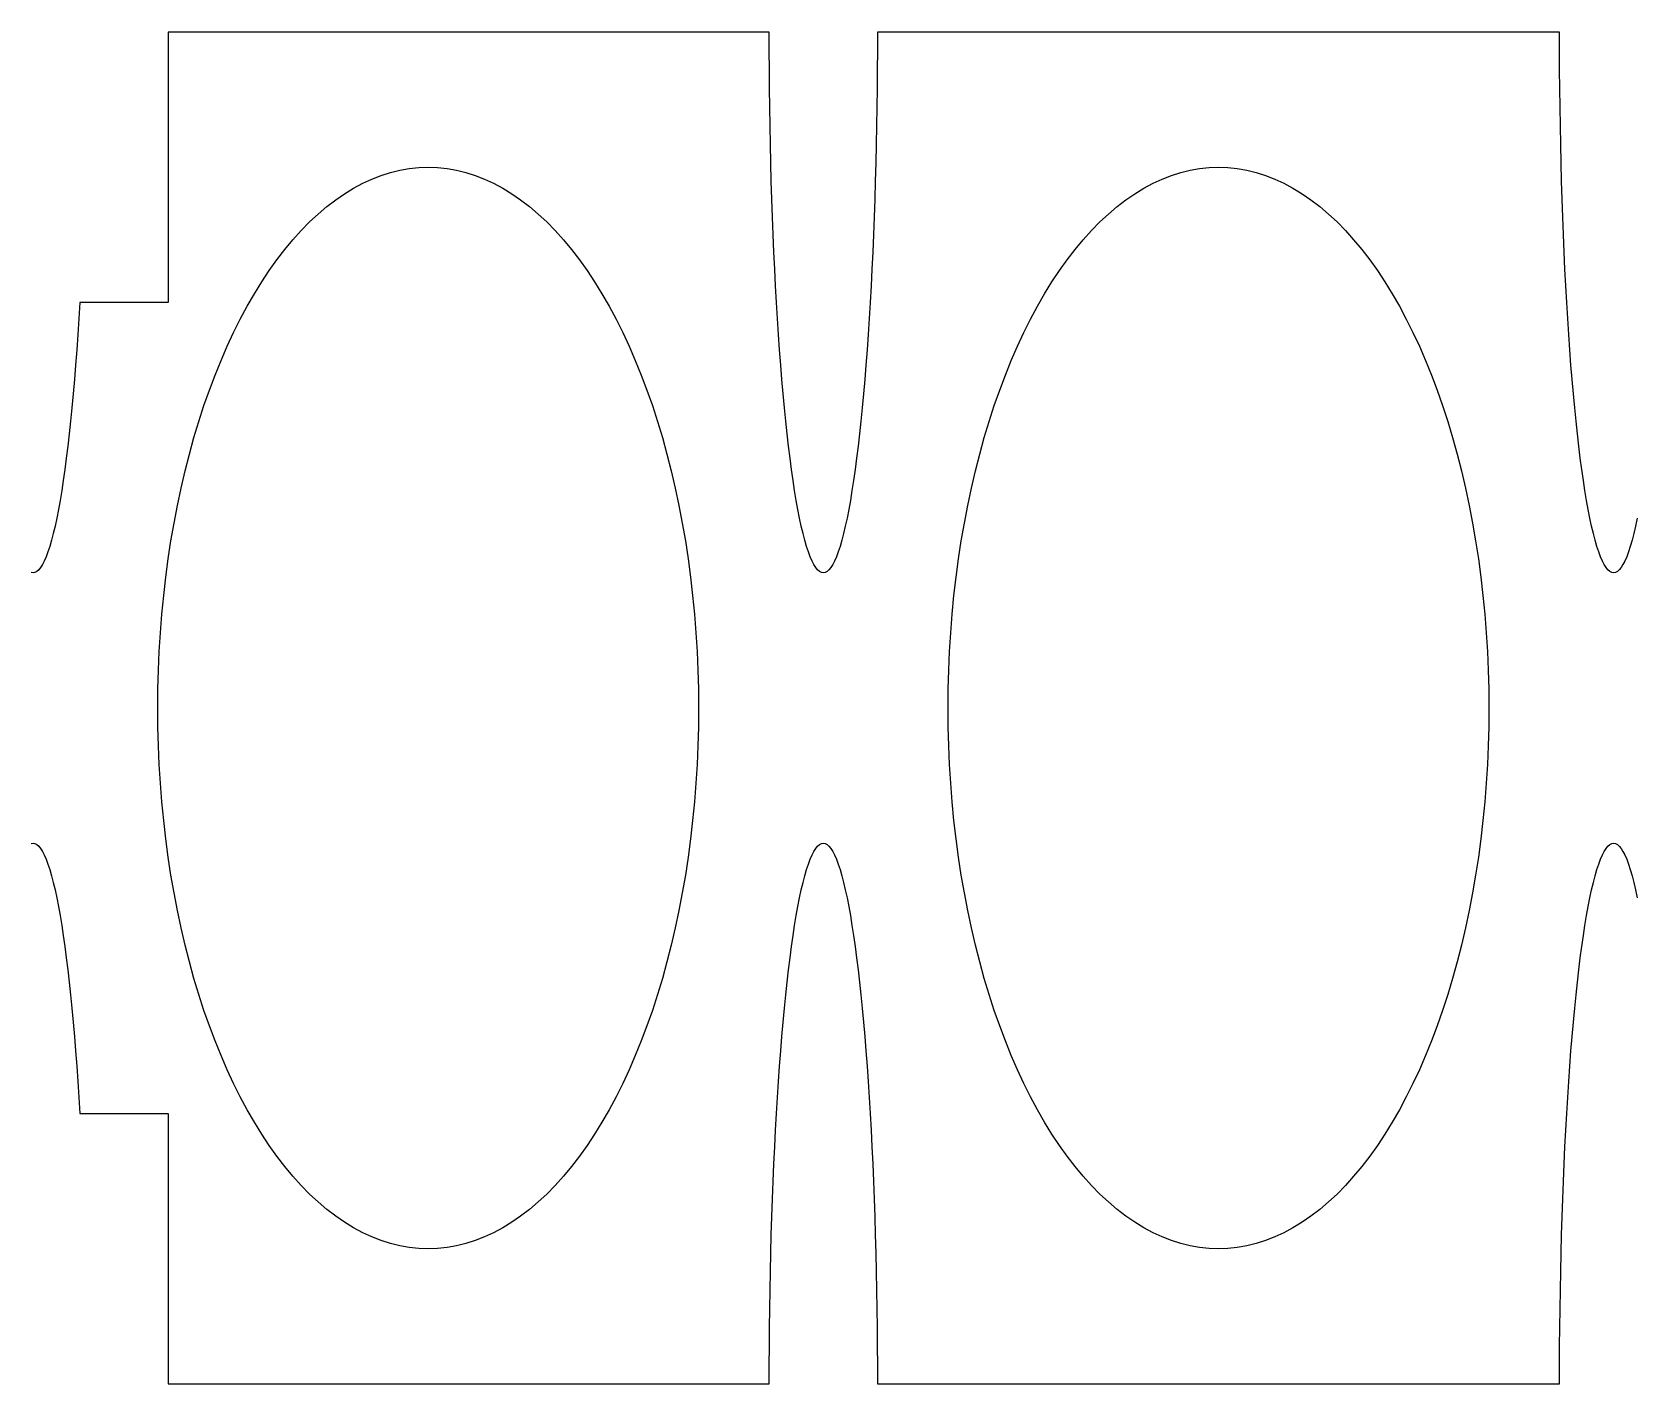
# Model space of a CAD drawing. Header units: metres. Extents: x -317 to 317, y -178 to -110.
# Drawn here: x -0.02 to 38.53, y -142.5 to -110 of the extents above; entities that cross this region are included whole.
import ezdxf

# ---------------------------------------------------------------- set-up
doc = ezdxf.new("R2010")
doc.units = ezdxf.units.M

msp = doc.modelspace()

# ---------------------------------------------------------------- linework, layer by layer
for p, q in [((17.697, -110), (3.25, -110)), ((3.25, -110), (3.25, -116.5)), ((17.6978, -110.454), (17.697, -110)), ((20.297, -110), (20.2962, -110.454)), ((36.6941, -110), (20.297, -110)), ((36.6949, -110.454), (36.6941, -110)), ((17.7002, -110.907), (17.6978, -110.454)), ((20.2962, -110.454), (20.2939, -110.907)), ((36.6972, -110.907), (36.6949, -110.454)), ((17.7042, -111.359), (17.7002, -110.907)), ((20.2939, -110.907), (20.2899, -111.359)), ((36.7012, -111.359), (36.6972, -110.907)), ((17.7097, -111.809), (17.7042, -111.359)), ((20.2899, -111.359), (20.2844, -111.809)), ((36.7067, -111.809), (36.7012, -111.359)), ((17.7168, -112.257), (17.7097, -111.809)), ((20.2844, -111.809), (20.2773, -112.257)), ((36.7138, -112.257), (36.7067, -111.809)), ((17.7254, -112.703), (17.7168, -112.257)), ((20.2773, -112.257), (20.2686, -112.703)), ((36.7225, -112.703), (36.7138, -112.257)), ((17.7356, -113.145), (17.7254, -112.703)), ((20.2686, -112.703), (20.2584, -113.145)), ((36.7327, -113.145), (36.7225, -112.703)), ((8.5939, -113.377), (8.8191, -113.321)), ((8.8191, -113.321), (9.0451, -113.282)), ((9.0451, -113.282), (9.2717, -113.258)), ((9.2717, -113.258), (9.4985, -113.25)), ((9.4985, -113.25), (9.7254, -113.258)), ((9.7254, -113.258), (9.9519, -113.282)), ((9.9519, -113.282), (10.178, -113.321)), ((10.178, -113.321), (10.4031, -113.377)), ((17.7474, -113.583), (17.7356, -113.145)), ((20.2584, -113.145), (20.2467, -113.583)), ((27.5909, -113.377), (27.8161, -113.321)), ((27.8161, -113.321), (28.0421, -113.282)), ((28.0421, -113.282), (28.2687, -113.258)), ((28.2687, -113.258), (28.4955, -113.25)), ((28.4955, -113.25), (28.7224, -113.258)), ((28.7224, -113.258), (28.949, -113.282)), ((28.949, -113.282), (29.175, -113.321)), ((29.175, -113.321), (29.4002, -113.377)), ((36.7444, -113.583), (36.7327, -113.145)), ((7.7069, -113.754), (7.926, -113.636)), ((7.926, -113.636), (8.1471, -113.534)), ((8.1471, -113.534), (8.3698, -113.447)), ((8.3698, -113.447), (8.5939, -113.377)), ((10.4031, -113.377), (10.6272, -113.447)), ((10.6272, -113.447), (10.8499, -113.534)), ((10.8499, -113.534), (11.071, -113.636)), ((11.071, -113.636), (11.2902, -113.754)), ((17.7607, -114.017), (17.7474, -113.583)), ((20.2467, -113.583), (20.2334, -114.017)), ((26.7039, -113.754), (26.9231, -113.636)), ((26.9231, -113.636), (27.1441, -113.534)), ((27.1441, -113.534), (27.3668, -113.447)), ((27.3668, -113.447), (27.5909, -113.377)), ((29.4002, -113.377), (29.6243, -113.447)), ((29.6243, -113.447), (29.847, -113.534)), ((29.847, -113.534), (30.068, -113.636)), ((30.068, -113.636), (30.2872, -113.754)), ((36.7577, -114.017), (36.7444, -113.583)), ((7.0636, -114.197), (7.2754, -114.034)), ((7.2754, -114.034), (7.4899, -113.886)), ((7.4899, -113.886), (7.7069, -113.754)), ((11.2902, -113.754), (11.5071, -113.886)), ((11.5071, -113.886), (11.7216, -114.034)), ((11.7216, -114.034), (11.9335, -114.197)), ((17.7754, -114.446), (17.7607, -114.017)), ((20.2334, -114.017), (20.2186, -114.446)), ((26.0606, -114.197), (26.2724, -114.034)), ((26.2724, -114.034), (26.4869, -113.886)), ((26.4869, -113.886), (26.7039, -113.754)), ((30.2872, -113.754), (30.5042, -113.886)), ((30.5042, -113.886), (30.7187, -114.034)), ((30.7187, -114.034), (30.9305, -114.197)), ((36.7725, -114.446), (36.7577, -114.017)), ((6.6491, -114.566), (6.8547, -114.374)), ((6.8547, -114.374), (7.0636, -114.197)), ((11.9335, -114.197), (12.1423, -114.374)), ((12.1423, -114.374), (12.3479, -114.566)), ((17.7917, -114.87), (17.7754, -114.446)), ((20.2186, -114.446), (20.2024, -114.87)), ((25.6461, -114.566), (25.8518, -114.374)), ((25.8518, -114.374), (26.0606, -114.197)), ((30.9305, -114.197), (31.1393, -114.374)), ((31.1393, -114.374), (31.345, -114.566)), ((36.7887, -114.87), (36.7725, -114.446)), ((6.2485, -114.992), (6.447, -114.772)), ((6.447, -114.772), (6.6491, -114.566)), ((12.3479, -114.566), (12.5501, -114.772)), ((12.5501, -114.772), (12.7485, -114.992)), ((17.8094, -115.288), (17.7917, -114.87)), ((20.2024, -114.87), (20.1846, -115.288)), ((25.2455, -114.992), (25.444, -114.772)), ((25.444, -114.772), (25.6461, -114.566)), ((31.345, -114.566), (31.5471, -114.772)), ((31.5471, -114.772), (31.7455, -114.992)), ((36.8065, -115.288), (36.7887, -114.87)), ((5.8638, -115.473), (6.054, -115.225)), ((6.054, -115.225), (6.2485, -114.992)), ((12.7485, -114.992), (12.943, -115.225)), ((12.943, -115.225), (13.1333, -115.473)), ((24.8608, -115.473), (25.0511, -115.225)), ((25.0511, -115.225), (25.2455, -114.992)), ((31.7455, -114.992), (31.94, -115.225)), ((31.94, -115.225), (32.1303, -115.473)), ((5.6779, -115.733), (5.8638, -115.473)), ((13.1333, -115.473), (13.3191, -115.733)), ((17.8286, -115.699), (17.8094, -115.288)), ((20.1846, -115.288), (20.1655, -115.699)), ((24.6749, -115.733), (24.8608, -115.473)), ((32.1303, -115.473), (32.3162, -115.733)), ((36.8256, -115.699), (36.8065, -115.288)), ((5.3204, -116.291), (5.4967, -116.006)), ((5.4967, -116.006), (5.6779, -115.733)), ((13.3191, -115.733), (13.5003, -116.006)), ((13.5003, -116.006), (13.6766, -116.291)), ((17.8492, -116.103), (17.8286, -115.699)), ((20.1655, -115.699), (20.1449, -116.103)), ((24.3174, -116.291), (24.4937, -116.006)), ((24.4937, -116.006), (24.6749, -115.733)), ((32.3162, -115.733), (32.4973, -116.006)), ((32.4973, -116.006), (32.6737, -116.291)), ((36.8462, -116.103), (36.8256, -115.699)), ((5.1492, -116.589), (5.3204, -116.291)), ((13.6766, -116.291), (13.8479, -116.589)), ((17.8712, -116.5), (17.8492, -116.103)), ((20.1449, -116.103), (20.1229, -116.5)), ((24.1462, -116.589), (24.3174, -116.291)), ((32.6737, -116.291), (32.8449, -116.589)), ((36.8682, -116.5), (36.8462, -116.103)), ((1.1258, -116.5), (1.1025, -116.889)), ((3.25, -116.5), (1.1258, -116.5)), ((1.1258, -116.5), (1.1258, -116.5)), ((4.9832, -116.899), (5.1492, -116.589)), ((13.8479, -116.589), (14.0138, -116.899)), ((17.8946, -116.889), (17.8712, -116.5)), ((20.1229, -116.5), (20.0995, -116.889)), ((23.9803, -116.899), (24.1462, -116.589)), ((32.8449, -116.589), (33.0108, -116.899)), ((36.8916, -116.889), (36.8682, -116.5)), ((1.1025, -116.889), (1.0777, -117.27)), ((4.8228, -117.219), (4.9832, -116.899)), ((14.0138, -116.899), (14.1742, -117.219)), ((17.9193, -117.27), (17.8946, -116.889)), ((20.0995, -116.889), (20.0748, -117.27)), ((23.8198, -117.219), (23.9803, -116.899)), ((33.0108, -116.899), (33.1713, -117.219)), ((36.9163, -117.27), (36.8916, -116.889)), ((1.0777, -117.27), (1.0517, -117.641)), ((4.5192, -117.894), (4.6681, -117.551)), ((4.6681, -117.551), (4.8228, -117.219)), ((14.1742, -117.219), (14.329, -117.551)), ((14.329, -117.551), (14.4778, -117.894)), ((17.9453, -117.641), (17.9193, -117.27)), ((20.0748, -117.27), (20.0488, -117.641)), ((23.5163, -117.894), (23.6651, -117.551)), ((23.6651, -117.551), (23.8198, -117.219)), ((33.1713, -117.219), (33.326, -117.551)), ((33.326, -117.551), (33.4748, -117.894)), ((36.9423, -117.641), (36.9163, -117.27)), ((1.0517, -117.641), (1.0244, -118.004)), ((4.3765, -118.246), (4.5192, -117.894)), ((14.4778, -117.894), (14.6206, -118.246)), ((17.9726, -118.004), (17.9453, -117.641)), ((20.0488, -117.641), (20.0214, -118.004)), ((23.3735, -118.246), (23.5163, -117.894)), ((33.4748, -117.894), (33.6176, -118.246)), ((36.9697, -118.004), (36.9423, -117.641)), ((0.9959, -118.356), (0.9661, -118.699)), ((1.0244, -118.004), (0.9959, -118.356)), ((4.2399, -118.609), (4.3765, -118.246)), ((14.6206, -118.246), (14.7571, -118.609)), ((18.0012, -118.356), (17.9726, -118.004)), ((18.0309, -118.699), (18.0012, -118.356)), ((19.9929, -118.356), (19.9631, -118.699)), ((20.0214, -118.004), (19.9929, -118.356)), ((23.2369, -118.609), (23.3735, -118.246)), ((33.6176, -118.246), (33.7542, -118.609)), ((36.9982, -118.356), (36.9697, -118.004)), ((37.028, -118.699), (36.9982, -118.356)), ((0.9661, -118.699), (0.9351, -119.031)), ((4.1098, -118.98), (4.2399, -118.609)), ((14.7571, -118.609), (14.8873, -118.98)), ((18.0619, -119.031), (18.0309, -118.699)), ((19.9631, -118.699), (19.9322, -119.031)), ((23.1068, -118.98), (23.2369, -118.609)), ((33.7542, -118.609), (33.8843, -118.98)), ((37.0589, -119.031), (37.028, -118.699)), ((0.9351, -119.031), (0.9031, -119.351)), ((3.9862, -119.361), (4.1098, -118.98)), ((14.8873, -118.98), (15.0108, -119.361)), ((18.094, -119.351), (18.0619, -119.031)), ((19.9322, -119.031), (19.9001, -119.351)), ((22.9832, -119.361), (23.1068, -118.98)), ((33.8843, -118.98), (34.0079, -119.361)), ((37.091, -119.351), (37.0589, -119.031)), ((0.9031, -119.351), (0.8699, -119.661)), ((3.8693, -119.75), (3.9862, -119.361)), ((15.0108, -119.361), (15.1277, -119.75)), ((18.1272, -119.661), (18.094, -119.351)), ((19.9001, -119.351), (19.8669, -119.661)), ((22.8664, -119.75), (22.9832, -119.361)), ((34.0079, -119.361), (34.1247, -119.75)), ((37.1242, -119.661), (37.091, -119.351)), ((0.8699, -119.661), (0.8356, -119.959)), ((3.7594, -120.147), (3.8693, -119.75)), ((15.1277, -119.75), (15.2377, -120.147)), ((18.1614, -119.959), (18.1272, -119.661)), ((19.8669, -119.661), (19.8327, -119.959)), ((22.7564, -120.147), (22.8664, -119.75)), ((34.1247, -119.75), (34.2347, -120.147)), ((37.1584, -119.959), (37.1242, -119.661)), ((0.8004, -120.244), (0.7641, -120.517)), ((0.8356, -119.959), (0.8004, -120.244)), ((3.6564, -120.551), (3.7594, -120.147)), ((15.2377, -120.147), (15.3407, -120.551)), ((18.1967, -120.244), (18.1614, -119.959)), ((18.2329, -120.517), (18.1967, -120.244)), ((19.7974, -120.244), (19.7612, -120.517)), ((19.8327, -119.959), (19.7974, -120.244)), ((22.6534, -120.551), (22.7564, -120.147)), ((34.2347, -120.147), (34.3377, -120.551)), ((37.1937, -120.244), (37.1584, -119.959)), ((37.2299, -120.517), (37.1937, -120.244)), ((0.7641, -120.517), (0.727, -120.777)), ((3.5605, -120.962), (3.6564, -120.551)), ((15.3407, -120.551), (15.4366, -120.962)), ((18.2701, -120.777), (18.2329, -120.517)), ((19.7612, -120.517), (19.724, -120.777)), ((22.5575, -120.962), (22.6534, -120.551)), ((34.3377, -120.551), (34.4336, -120.962)), ((37.2671, -120.777), (37.2299, -120.517)), ((0.6889, -121.025), (0.65, -121.258)), ((0.727, -120.777), (0.6889, -121.025)), ((3.4718, -121.38), (3.5605, -120.962)), ((15.4366, -120.962), (15.5252, -121.38)), ((18.3081, -121.025), (18.2701, -120.777)), ((18.347, -121.258), (18.3081, -121.025)), ((19.6859, -121.025), (19.647, -121.258)), ((19.724, -120.777), (19.6859, -121.025)), ((22.4689, -121.38), (22.5575, -120.962)), ((34.4336, -120.962), (34.5222, -121.38)), ((37.3052, -121.025), (37.2671, -120.777)), ((37.3441, -121.258), (37.3052, -121.025)), ((0.65, -121.258), (0.6103, -121.478)), ((3.3905, -121.804), (3.4718, -121.38)), ((15.5252, -121.38), (15.6065, -121.804)), ((18.3867, -121.478), (18.347, -121.258)), ((19.647, -121.258), (19.6073, -121.478)), ((22.3875, -121.804), (22.4689, -121.38)), ((34.5222, -121.38), (34.6035, -121.804)), ((37.3838, -121.478), (37.3441, -121.258)), ((0.5699, -121.684), (0.5288, -121.876)), ((0.6103, -121.478), (0.5699, -121.684)), ((3.3167, -122.233), (3.3905, -121.804)), ((15.6065, -121.804), (15.6804, -122.233)), ((18.4271, -121.684), (18.3867, -121.478)), ((18.4683, -121.876), (18.4271, -121.684)), ((19.5669, -121.684), (19.5258, -121.876)), ((19.6073, -121.478), (19.5669, -121.684)), ((22.3137, -122.233), (22.3875, -121.804)), ((34.6035, -121.804), (34.6774, -122.233)), ((37.4242, -121.684), (37.3838, -121.478)), ((37.4653, -121.876), (37.4242, -121.684)), ((38.5639, -121.684), (38.5228, -121.876)), ((0.487, -122.053), (0.4446, -122.216)), ((0.5288, -121.876), (0.487, -122.053)), ((18.51, -122.053), (18.4683, -121.876)), ((18.5524, -122.216), (18.51, -122.053)), ((19.484, -122.053), (19.4417, -122.216)), ((19.5258, -121.876), (19.484, -122.053)), ((37.5071, -122.053), (37.4653, -121.876)), ((37.5494, -122.216), (37.5071, -122.053)), ((38.4811, -122.053), (38.4387, -122.216)), ((38.5228, -121.876), (38.4811, -122.053)), ((0.3583, -122.496), (0.3145, -122.614)), ((0.4017, -122.364), (0.3583, -122.496)), ((0.4446, -122.216), (0.4017, -122.364)), ((3.2503, -122.667), (3.3167, -122.233)), ((15.6804, -122.233), (15.7467, -122.667)), ((18.5953, -122.364), (18.5524, -122.216)), ((18.6387, -122.496), (18.5953, -122.364)), ((18.6825, -122.614), (18.6387, -122.496)), ((19.3554, -122.496), (19.3115, -122.614)), ((19.3988, -122.364), (19.3554, -122.496)), ((19.4417, -122.216), (19.3988, -122.364)), ((22.2473, -122.667), (22.3137, -122.233)), ((34.6774, -122.233), (34.7437, -122.667)), ((37.5923, -122.364), (37.5494, -122.216)), ((37.6357, -122.496), (37.5923, -122.364)), ((37.6796, -122.614), (37.6357, -122.496)), ((38.3524, -122.496), (38.3086, -122.614)), ((38.3958, -122.364), (38.3524, -122.496)), ((38.4387, -122.216), (38.3958, -122.364)), ((0.0907, -122.968), (0.0454, -122.992)), ((0.1359, -122.929), (0.0907, -122.968)), ((0.1809, -122.873), (0.1359, -122.929)), ((0.2257, -122.803), (0.1809, -122.873)), ((0.2703, -122.716), (0.2257, -122.803)), ((0.3145, -122.614), (0.2703, -122.716)), ((3.1916, -123.105), (3.2503, -122.667)), ((15.7467, -122.667), (15.8054, -123.105)), ((18.7267, -122.716), (18.6825, -122.614)), ((18.7713, -122.803), (18.7267, -122.716)), ((18.8161, -122.873), (18.7713, -122.803)), ((18.8611, -122.929), (18.8161, -122.873)), ((18.9063, -122.968), (18.8611, -122.929)), ((18.9517, -122.992), (18.9063, -122.968)), ((19.0877, -122.968), (19.0424, -122.992)), ((19.1329, -122.929), (19.0877, -122.968)), ((19.178, -122.873), (19.1329, -122.929)), ((19.2228, -122.803), (19.178, -122.873)), ((19.2673, -122.716), (19.2228, -122.803)), ((19.3115, -122.614), (19.2673, -122.716)), ((22.1886, -123.105), (22.2473, -122.667)), ((34.7437, -122.667), (34.8025, -123.105)), ((37.7238, -122.716), (37.6796, -122.614)), ((37.7683, -122.803), (37.7238, -122.716)), ((37.8131, -122.873), (37.7683, -122.803)), ((37.8582, -122.929), (37.8131, -122.873)), ((37.9034, -122.968), (37.8582, -122.929)), ((37.9487, -122.992), (37.9034, -122.968)), ((38.0847, -122.968), (38.0394, -122.992)), ((38.13, -122.929), (38.0847, -122.968)), ((38.175, -122.873), (38.13, -122.929)), ((38.2198, -122.803), (38.175, -122.873)), ((38.2643, -122.716), (38.2198, -122.803)), ((38.3086, -122.614), (38.2643, -122.716)), ((0, -123), (-0.0454, -122.992)), ((0.0454, -122.992), (0, -123)), ((3.1406, -123.547), (3.1916, -123.105)), ((15.8054, -123.105), (15.8565, -123.547)), ((18.997, -123), (18.9517, -122.992)), ((19.0424, -122.992), (18.997, -123)), ((22.1376, -123.547), (22.1886, -123.105)), ((34.8025, -123.105), (34.8535, -123.547)), ((37.9941, -123), (37.9487, -122.992)), ((38.0394, -122.992), (37.9941, -123)), ((3.0973, -123.993), (3.1406, -123.547)), ((15.8565, -123.547), (15.8998, -123.993)), ((22.0943, -123.993), (22.1376, -123.547)), ((34.8535, -123.547), (34.8968, -123.993)), ((3.0618, -124.441), (3.0973, -123.993)), ((15.8998, -123.993), (15.9353, -124.441)), ((22.0588, -124.441), (22.0943, -123.993)), ((34.8968, -123.993), (34.9323, -124.441)), ((3.0341, -124.891), (3.0618, -124.441)), ((15.9353, -124.441), (15.9629, -124.891)), ((22.0312, -124.891), (22.0588, -124.441)), ((34.9323, -124.441), (34.9599, -124.891)), ((3.0143, -125.343), (3.0341, -124.891)), ((15.9629, -124.891), (15.9827, -125.343)), ((22.0114, -125.343), (22.0312, -124.891)), ((34.9599, -124.891), (34.9797, -125.343)), ((3.0025, -125.796), (3.0143, -125.343)), ((15.9827, -125.343), (15.9946, -125.796)), ((21.9995, -125.796), (22.0114, -125.343)), ((34.9797, -125.343), (34.9916, -125.796)), ((2.9985, -126.25), (3.0025, -125.796)), ((15.9946, -125.796), (15.9985, -126.25)), ((21.9955, -126.25), (21.9995, -125.796)), ((34.9916, -125.796), (34.9955, -126.25)), ((3.0025, -126.704), (2.9985, -126.25)), ((15.9985, -126.25), (15.9946, -126.704)), ((21.9995, -126.704), (21.9955, -126.25)), ((34.9955, -126.25), (34.9916, -126.704)), ((3.0143, -127.157), (3.0025, -126.704)), ((15.9946, -126.704), (15.9827, -127.157)), ((22.0114, -127.157), (21.9995, -126.704)), ((34.9916, -126.704), (34.9797, -127.157)), ((3.0341, -127.609), (3.0143, -127.157)), ((15.9827, -127.157), (15.9629, -127.609)), ((22.0312, -127.609), (22.0114, -127.157)), ((34.9797, -127.157), (34.9599, -127.609)), ((3.0618, -128.059), (3.0341, -127.609)), ((15.9629, -127.609), (15.9353, -128.059)), ((22.0588, -128.059), (22.0312, -127.609)), ((34.9599, -127.609), (34.9323, -128.059)), ((3.0973, -128.507), (3.0618, -128.059)), ((15.9353, -128.059), (15.8998, -128.507)), ((22.0943, -128.507), (22.0588, -128.059)), ((34.9323, -128.059), (34.8968, -128.507)), ((3.1406, -128.953), (3.0973, -128.507)), ((15.8998, -128.507), (15.8565, -128.953)), ((22.1376, -128.953), (22.0943, -128.507)), ((34.8968, -128.507), (34.8535, -128.953)), ((3.1916, -129.395), (3.1406, -128.953)), ((15.8565, -128.953), (15.8054, -129.395)), ((22.1886, -129.395), (22.1376, -128.953)), ((34.8535, -128.953), (34.8025, -129.395)), ((-0.0454, -129.508), (0, -129.5)), ((0, -129.5), (0.0454, -129.508)), ((0.0454, -129.508), (0.0907, -129.532)), ((0.0907, -129.532), (0.1359, -129.571)), ((3.2503, -129.833), (3.1916, -129.395)), ((15.8054, -129.395), (15.7467, -129.833)), ((18.8611, -129.571), (18.9063, -129.532)), ((18.9063, -129.532), (18.9517, -129.508)), ((18.9517, -129.508), (18.997, -129.5)), ((18.997, -129.5), (19.0424, -129.508)), ((19.0424, -129.508), (19.0877, -129.532)), ((19.0877, -129.532), (19.1329, -129.571)), ((22.2473, -129.833), (22.1886, -129.395)), ((34.8025, -129.395), (34.7437, -129.833)), ((37.8582, -129.571), (37.9034, -129.532)), ((37.9034, -129.532), (37.9487, -129.508)), ((37.9487, -129.508), (37.9941, -129.5)), ((37.9941, -129.5), (38.0394, -129.508)), ((38.0394, -129.508), (38.0847, -129.532)), ((38.0847, -129.532), (38.13, -129.571)), ((0.1359, -129.571), (0.1809, -129.627)), ((0.1809, -129.627), (0.2257, -129.697)), ((0.2257, -129.697), (0.2703, -129.784)), ((0.2703, -129.784), (0.3145, -129.886)), ((0.3145, -129.886), (0.3583, -130.004)), ((3.3167, -130.267), (3.2503, -129.833)), ((15.7467, -129.833), (15.6804, -130.267)), ((18.6387, -130.004), (18.6825, -129.886)), ((18.6825, -129.886), (18.7267, -129.784)), ((18.7267, -129.784), (18.7713, -129.697)), ((18.7713, -129.697), (18.8161, -129.627)), ((18.8161, -129.627), (18.8611, -129.571)), ((19.1329, -129.571), (19.178, -129.627)), ((19.178, -129.627), (19.2228, -129.697)), ((19.2228, -129.697), (19.2673, -129.784)), ((19.2673, -129.784), (19.3115, -129.886)), ((19.3115, -129.886), (19.3554, -130.004)), ((22.3137, -130.267), (22.2473, -129.833)), ((34.7437, -129.833), (34.6774, -130.267)), ((37.6357, -130.004), (37.6796, -129.886)), ((37.6796, -129.886), (37.7238, -129.784)), ((37.7238, -129.784), (37.7683, -129.697)), ((37.7683, -129.697), (37.8131, -129.627)), ((37.8131, -129.627), (37.8582, -129.571)), ((38.13, -129.571), (38.175, -129.627)), ((38.175, -129.627), (38.2198, -129.697)), ((38.2198, -129.697), (38.2643, -129.784)), ((38.2643, -129.784), (38.3086, -129.886)), ((38.3086, -129.886), (38.3524, -130.004)), ((0.3583, -130.004), (0.4017, -130.136)), ((0.4017, -130.136), (0.4446, -130.284)), ((0.4446, -130.284), (0.487, -130.447)), ((3.3905, -130.696), (3.3167, -130.267)), ((15.6804, -130.267), (15.6065, -130.696)), ((18.51, -130.447), (18.5524, -130.284)), ((18.5524, -130.284), (18.5953, -130.136)), ((18.5953, -130.136), (18.6387, -130.004)), ((19.3554, -130.004), (19.3988, -130.136)), ((19.3988, -130.136), (19.4417, -130.284)), ((19.4417, -130.284), (19.484, -130.447)), ((22.3875, -130.696), (22.3137, -130.267)), ((34.6774, -130.267), (34.6035, -130.696)), ((37.5071, -130.447), (37.5494, -130.284)), ((37.5494, -130.284), (37.5923, -130.136)), ((37.5923, -130.136), (37.6357, -130.004)), ((38.3524, -130.004), (38.3958, -130.136)), ((38.3958, -130.136), (38.4387, -130.284)), ((38.4387, -130.284), (38.4811, -130.447)), ((0.487, -130.447), (0.5288, -130.624)), ((0.5288, -130.624), (0.5699, -130.816)), ((18.4271, -130.816), (18.4683, -130.624)), ((18.4683, -130.624), (18.51, -130.447)), ((19.484, -130.447), (19.5258, -130.624)), ((19.5258, -130.624), (19.5669, -130.816)), ((37.4242, -130.816), (37.4653, -130.624)), ((37.4653, -130.624), (37.5071, -130.447)), ((38.4811, -130.447), (38.5228, -130.624)), ((38.5228, -130.624), (38.5639, -130.816)), ((0.5699, -130.816), (0.6103, -131.022)), ((0.6103, -131.022), (0.65, -131.242)), ((3.4718, -131.12), (3.3905, -130.696)), ((15.6065, -130.696), (15.5252, -131.12)), ((18.347, -131.242), (18.3867, -131.022)), ((18.3867, -131.022), (18.4271, -130.816)), ((19.5669, -130.816), (19.6073, -131.022)), ((19.6073, -131.022), (19.647, -131.242)), ((22.4689, -131.12), (22.3875, -130.696)), ((34.6035, -130.696), (34.5222, -131.12)), ((37.3441, -131.242), (37.3838, -131.022)), ((37.3838, -131.022), (37.4242, -130.816)), ((0.65, -131.242), (0.6889, -131.475)), ((3.5605, -131.538), (3.4718, -131.12)), ((15.5252, -131.12), (15.4366, -131.538)), ((18.3081, -131.475), (18.347, -131.242)), ((19.647, -131.242), (19.6859, -131.475)), ((22.5575, -131.538), (22.4689, -131.12)), ((34.5222, -131.12), (34.4336, -131.538)), ((37.3052, -131.475), (37.3441, -131.242)), ((0.6889, -131.475), (0.727, -131.723)), ((0.727, -131.723), (0.7641, -131.983)), ((3.6564, -131.949), (3.5605, -131.538)), ((15.4366, -131.538), (15.3407, -131.949)), ((18.2329, -131.983), (18.2701, -131.723)), ((18.2701, -131.723), (18.3081, -131.475)), ((19.6859, -131.475), (19.724, -131.723)), ((19.724, -131.723), (19.7612, -131.983)), ((22.6534, -131.949), (22.5575, -131.538)), ((34.4336, -131.538), (34.3377, -131.949)), ((37.2299, -131.983), (37.2671, -131.723)), ((37.2671, -131.723), (37.3052, -131.475)), ((0.7641, -131.983), (0.8004, -132.256)), ((3.7594, -132.353), (3.6564, -131.949)), ((15.3407, -131.949), (15.2377, -132.353)), ((18.1967, -132.256), (18.2329, -131.983)), ((19.7612, -131.983), (19.7974, -132.256)), ((22.7564, -132.353), (22.6534, -131.949)), ((34.3377, -131.949), (34.2347, -132.353)), ((37.1937, -132.256), (37.2299, -131.983)), ((0.8004, -132.256), (0.8356, -132.541)), ((0.8356, -132.541), (0.8699, -132.839)), ((3.8693, -132.75), (3.7594, -132.353)), ((15.2377, -132.353), (15.1277, -132.75)), ((18.1272, -132.839), (18.1614, -132.541)), ((18.1614, -132.541), (18.1967, -132.256)), ((19.7974, -132.256), (19.8327, -132.541)), ((19.8327, -132.541), (19.8669, -132.839)), ((22.8664, -132.75), (22.7564, -132.353)), ((34.2347, -132.353), (34.1247, -132.75)), ((37.1242, -132.839), (37.1584, -132.541)), ((37.1584, -132.541), (37.1937, -132.256)), ((0.8699, -132.839), (0.9031, -133.149)), ((3.9862, -133.139), (3.8693, -132.75)), ((15.1277, -132.75), (15.0108, -133.139)), ((18.094, -133.149), (18.1272, -132.839)), ((19.8669, -132.839), (19.9001, -133.149)), ((22.9832, -133.139), (22.8664, -132.75)), ((34.1247, -132.75), (34.0079, -133.139)), ((37.091, -133.149), (37.1242, -132.839)), ((0.9031, -133.149), (0.9351, -133.469)), ((4.1098, -133.52), (3.9862, -133.139)), ((15.0108, -133.139), (14.8873, -133.52)), ((18.0619, -133.469), (18.094, -133.149)), ((19.9001, -133.149), (19.9322, -133.469)), ((23.1068, -133.52), (22.9832, -133.139)), ((34.0079, -133.139), (33.8843, -133.52)), ((37.0589, -133.469), (37.091, -133.149)), ((0.9351, -133.469), (0.9661, -133.801)), ((4.2399, -133.891), (4.1098, -133.52)), ((14.8873, -133.52), (14.7571, -133.891)), ((18.0309, -133.801), (18.0619, -133.469)), ((19.9322, -133.469), (19.9631, -133.801)), ((23.2369, -133.891), (23.1068, -133.52)), ((33.8843, -133.52), (33.7542, -133.891)), ((37.028, -133.801), (37.0589, -133.469)), ((0.9661, -133.801), (0.9959, -134.144)), ((0.9959, -134.144), (1.0244, -134.496)), ((4.3765, -134.254), (4.2399, -133.891)), ((14.7571, -133.891), (14.6206, -134.254)), ((17.9726, -134.496), (18.0012, -134.144)), ((18.0012, -134.144), (18.0309, -133.801)), ((19.9631, -133.801), (19.9929, -134.144)), ((19.9929, -134.144), (20.0214, -134.496)), ((23.3735, -134.254), (23.2369, -133.891)), ((33.7542, -133.891), (33.6176, -134.254)), ((36.9697, -134.496), (36.9982, -134.144)), ((36.9982, -134.144), (37.028, -133.801)), ((1.0244, -134.496), (1.0517, -134.859)), ((4.5192, -134.606), (4.3765, -134.254)), ((14.6206, -134.254), (14.4778, -134.606)), ((17.9453, -134.859), (17.9726, -134.496)), ((20.0214, -134.496), (20.0488, -134.859)), ((23.5163, -134.606), (23.3735, -134.254)), ((33.6176, -134.254), (33.4748, -134.606)), ((36.9423, -134.859), (36.9697, -134.496)), ((1.0517, -134.859), (1.0777, -135.23)), ((4.6681, -134.949), (4.5192, -134.606)), ((14.4778, -134.606), (14.329, -134.949)), ((17.9193, -135.23), (17.9453, -134.859)), ((20.0488, -134.859), (20.0748, -135.23)), ((23.6651, -134.949), (23.5163, -134.606)), ((33.4748, -134.606), (33.326, -134.949)), ((36.9163, -135.23), (36.9423, -134.859)), ((1.0777, -135.23), (1.1025, -135.611)), ((4.8228, -135.281), (4.6681, -134.949)), ((4.9832, -135.601), (4.8228, -135.281)), ((14.1742, -135.281), (14.0138, -135.601)), ((14.329, -134.949), (14.1742, -135.281)), ((17.8946, -135.611), (17.9193, -135.23)), ((20.0748, -135.23), (20.0995, -135.611)), ((23.8198, -135.281), (23.6651, -134.949)), ((23.9803, -135.601), (23.8198, -135.281)), ((33.1713, -135.281), (33.0108, -135.601)), ((33.326, -134.949), (33.1713, -135.281)), ((36.8916, -135.611), (36.9163, -135.23)), ((1.1025, -135.611), (1.1258, -136)), ((5.1492, -135.911), (4.9832, -135.601)), ((14.0138, -135.601), (13.8479, -135.911)), ((17.8712, -136), (17.8946, -135.611)), ((20.0995, -135.611), (20.1229, -136)), ((24.1462, -135.911), (23.9803, -135.601)), ((33.0108, -135.601), (32.8449, -135.911)), ((36.8682, -136), (36.8916, -135.611)), ((1.1258, -136), (1.1258, -136)), ((1.1258, -136), (3.25, -136)), ((3.25, -136), (3.25, -142.5)), ((5.3204, -136.209), (5.1492, -135.911)), ((13.8479, -135.911), (13.6766, -136.209)), ((17.8492, -136.397), (17.8712, -136)), ((20.1229, -136), (20.1449, -136.397)), ((24.3174, -136.209), (24.1462, -135.911)), ((32.8449, -135.911), (32.6737, -136.209)), ((36.8462, -136.397), (36.8682, -136)), ((5.4967, -136.494), (5.3204, -136.209)), ((13.6766, -136.209), (13.5003, -136.494)), ((17.8286, -136.801), (17.8492, -136.397)), ((20.1449, -136.397), (20.1655, -136.801)), ((24.4937, -136.494), (24.3174, -136.209)), ((32.6737, -136.209), (32.4973, -136.494)), ((36.8256, -136.801), (36.8462, -136.397)), ((5.6779, -136.767), (5.4967, -136.494)), ((5.8638, -137.027), (5.6779, -136.767)), ((13.3191, -136.767), (13.1333, -137.027)), ((13.5003, -136.494), (13.3191, -136.767)), ((17.8094, -137.212), (17.8286, -136.801)), ((20.1655, -136.801), (20.1846, -137.212)), ((24.6749, -136.767), (24.4937, -136.494)), ((24.8608, -137.027), (24.6749, -136.767)), ((32.3162, -136.767), (32.1303, -137.027)), ((32.4973, -136.494), (32.3162, -136.767)), ((36.8065, -137.212), (36.8256, -136.801)), ((6.054, -137.275), (5.8638, -137.027)), ((13.1333, -137.027), (12.943, -137.275)), ((17.7917, -137.63), (17.8094, -137.212)), ((20.1846, -137.212), (20.2024, -137.63)), ((25.0511, -137.275), (24.8608, -137.027)), ((32.1303, -137.027), (31.94, -137.275)), ((36.7887, -137.63), (36.8065, -137.212)), ((6.2485, -137.508), (6.054, -137.275)), ((6.447, -137.728), (6.2485, -137.508)), ((12.7485, -137.508), (12.5501, -137.728)), ((12.943, -137.275), (12.7485, -137.508)), ((17.7754, -138.054), (17.7917, -137.63)), ((20.2024, -137.63), (20.2186, -138.054)), ((25.2455, -137.508), (25.0511, -137.275)), ((25.444, -137.728), (25.2455, -137.508)), ((31.7455, -137.508), (31.5471, -137.728)), ((31.94, -137.275), (31.7455, -137.508)), ((36.7725, -138.054), (36.7887, -137.63)), ((6.6491, -137.934), (6.447, -137.728)), ((6.8547, -138.126), (6.6491, -137.934)), ((12.3479, -137.934), (12.1423, -138.126)), ((12.5501, -137.728), (12.3479, -137.934)), ((25.6461, -137.934), (25.444, -137.728)), ((25.8518, -138.126), (25.6461, -137.934)), ((31.345, -137.934), (31.1393, -138.126)), ((31.5471, -137.728), (31.345, -137.934)), ((7.0636, -138.303), (6.8547, -138.126)), ((7.2754, -138.466), (7.0636, -138.303)), ((11.9335, -138.303), (11.7216, -138.466)), ((12.1423, -138.126), (11.9335, -138.303)), ((17.7607, -138.483), (17.7754, -138.054)), ((20.2186, -138.054), (20.2334, -138.483)), ((26.0606, -138.303), (25.8518, -138.126)), ((26.2724, -138.466), (26.0606, -138.303)), ((30.9305, -138.303), (30.7187, -138.466)), ((31.1393, -138.126), (30.9305, -138.303)), ((36.7577, -138.483), (36.7725, -138.054)), ((7.4899, -138.614), (7.2754, -138.466)), ((7.7069, -138.746), (7.4899, -138.614)), ((7.926, -138.864), (7.7069, -138.746)), ((11.2902, -138.746), (11.071, -138.864)), ((11.5071, -138.614), (11.2902, -138.746)), ((11.7216, -138.466), (11.5071, -138.614)), ((17.7474, -138.917), (17.7607, -138.483)), ((20.2334, -138.483), (20.2467, -138.917)), ((26.4869, -138.614), (26.2724, -138.466)), ((26.7039, -138.746), (26.4869, -138.614)), ((26.9231, -138.864), (26.7039, -138.746)), ((30.2872, -138.746), (30.068, -138.864)), ((30.5042, -138.614), (30.2872, -138.746)), ((30.7187, -138.466), (30.5042, -138.614)), ((36.7444, -138.917), (36.7577, -138.483)), ((8.1471, -138.966), (7.926, -138.864)), ((8.3698, -139.053), (8.1471, -138.966)), ((8.5939, -139.123), (8.3698, -139.053)), ((8.8191, -139.179), (8.5939, -139.123)), ((10.4031, -139.123), (10.178, -139.179)), ((10.6272, -139.053), (10.4031, -139.123)), ((10.8499, -138.966), (10.6272, -139.053)), ((11.071, -138.864), (10.8499, -138.966)), ((17.7356, -139.355), (17.7474, -138.917)), ((20.2467, -138.917), (20.2584, -139.355)), ((27.1441, -138.966), (26.9231, -138.864)), ((27.3668, -139.053), (27.1441, -138.966)), ((27.5909, -139.123), (27.3668, -139.053)), ((27.8161, -139.179), (27.5909, -139.123)), ((29.4002, -139.123), (29.175, -139.179)), ((29.6243, -139.053), (29.4002, -139.123)), ((29.847, -138.966), (29.6243, -139.053)), ((30.068, -138.864), (29.847, -138.966)), ((36.7327, -139.355), (36.7444, -138.917)), ((9.0451, -139.218), (8.8191, -139.179)), ((9.2717, -139.242), (9.0451, -139.218)), ((9.4985, -139.25), (9.2717, -139.242)), ((9.7254, -139.242), (9.4985, -139.25)), ((9.9519, -139.218), (9.7254, -139.242)), ((10.178, -139.179), (9.9519, -139.218)), ((17.7254, -139.797), (17.7356, -139.355)), ((20.2584, -139.355), (20.2686, -139.797)), ((28.0421, -139.218), (27.8161, -139.179)), ((28.2687, -139.242), (28.0421, -139.218)), ((28.4955, -139.25), (28.2687, -139.242)), ((28.7224, -139.242), (28.4955, -139.25)), ((28.949, -139.218), (28.7224, -139.242)), ((29.175, -139.179), (28.949, -139.218)), ((36.7225, -139.797), (36.7327, -139.355)), ((17.7168, -140.243), (17.7254, -139.797)), ((20.2686, -139.797), (20.2773, -140.243)), ((36.7138, -140.243), (36.7225, -139.797)), ((17.7097, -140.691), (17.7168, -140.243)), ((20.2773, -140.243), (20.2844, -140.691)), ((36.7067, -140.691), (36.7138, -140.243)), ((17.7042, -141.141), (17.7097, -140.691)), ((20.2844, -140.691), (20.2899, -141.141)), ((36.7012, -141.141), (36.7067, -140.691)), ((17.7002, -141.593), (17.7042, -141.141)), ((20.2899, -141.141), (20.2939, -141.593)), ((36.6972, -141.593), (36.7012, -141.141)), ((17.6978, -142.046), (17.7002, -141.593)), ((20.2939, -141.593), (20.2962, -142.046)), ((36.6949, -142.046), (36.6972, -141.593)), ((17.697, -142.5), (17.6978, -142.046)), ((20.2962, -142.046), (20.297, -142.5)), ((36.6941, -142.5), (36.6949, -142.046)), ((3.25, -142.5), (17.697, -142.5)), ((20.297, -142.5), (36.6941, -142.5))]:
    msp.add_line(p, q)

doc.saveas('drawing.dxf')
